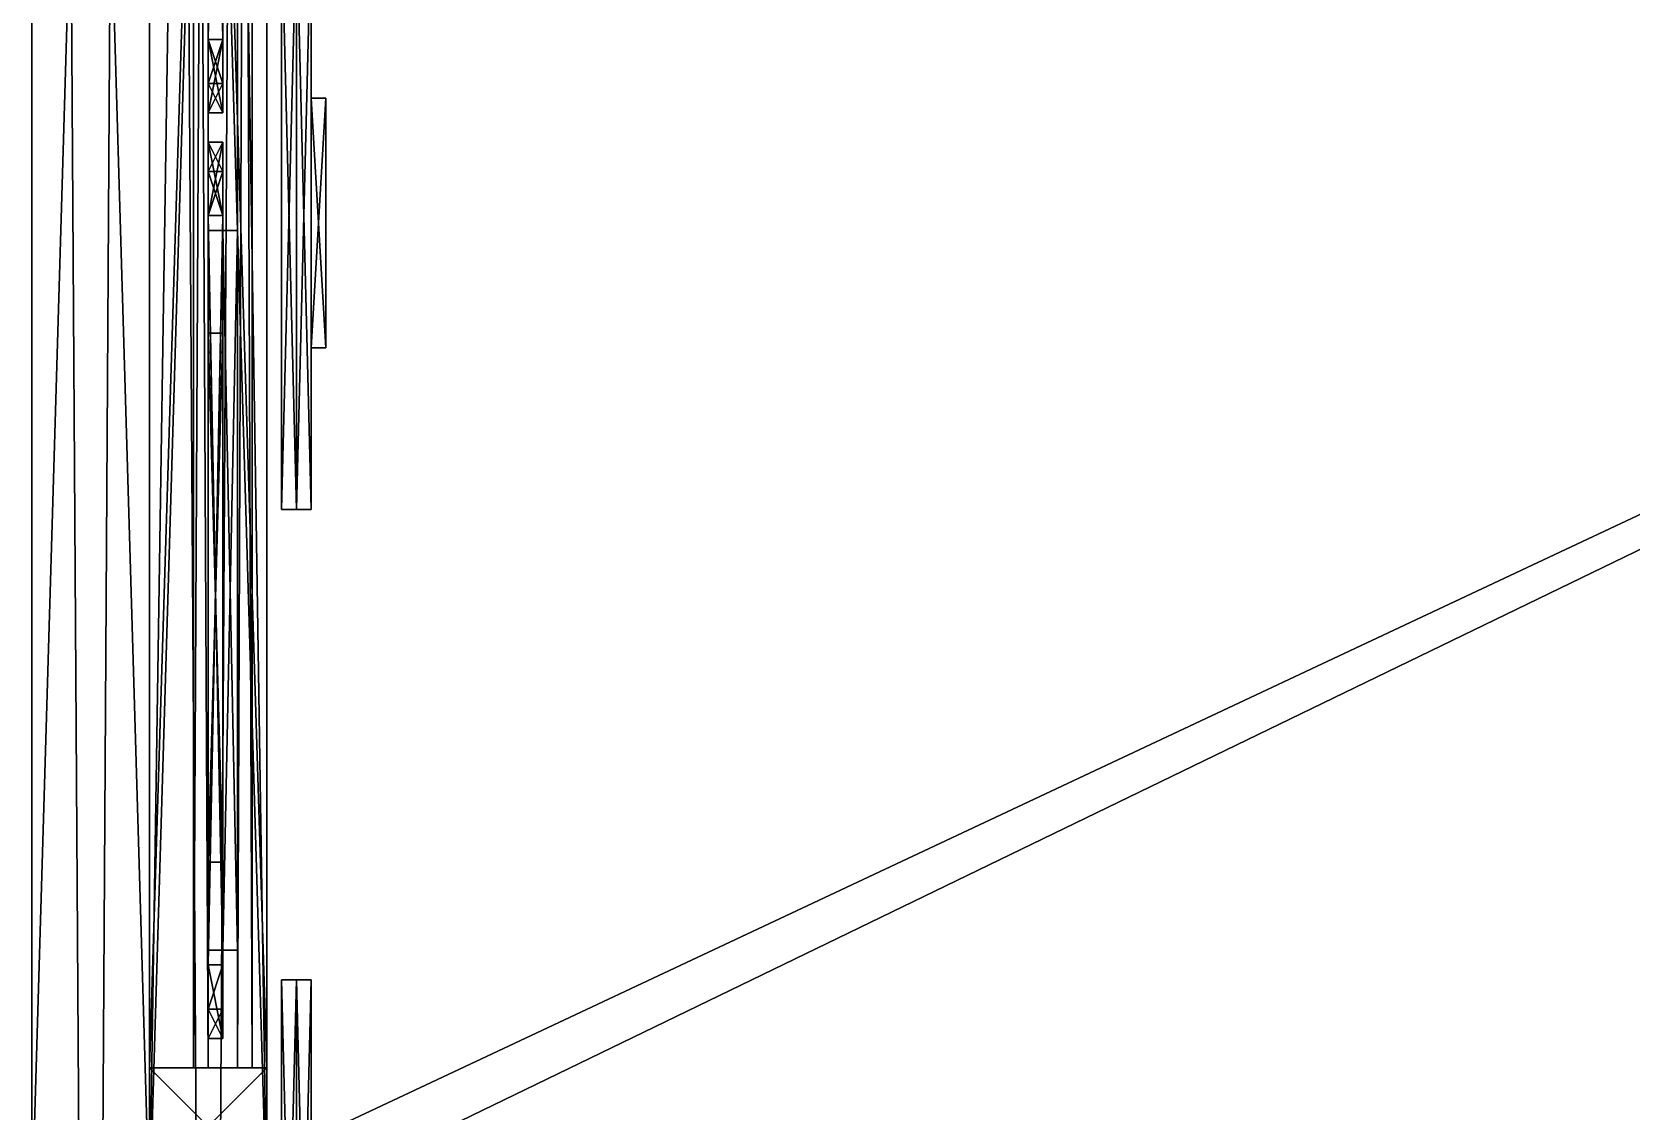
# Model space of a CAD drawing. Extents: x -648 to 272, y -784 to 528.
# Drawn here: x -272 to -163.1, y 7.1 to 80.5 of the extents above; entities that cross this region are included whole.
import ezdxf

# ---------------------------------------------------------------- set-up
doc = ezdxf.new("R2010")
doc.units = 0

msp = doc.modelspace()

# ---------------------------------------------------------------- meshes
at = {"layer": 'OBJECT001', "color": 50}
mesh = msp.add_polyface(dxfattribs=at)
corners = [(-256, -768, 376), (-256, 512, 376), (-256, 512, 384), (-256, -768, 384), (256, 512, 376), (256, -768, 376), (256, -768, 384), (256, 512, 384)]
mesh.append_faces([[corners[k] for k in face] for face in [(1, 3, 0), (5, 7, 4), (2, 6, 3), (0, 4, 1), (5, 3, 6), (1, 7, 2)]], dxfattribs={"vtx0": -1})
mesh.append_faces([[corners[k] for k in face] for face in [(1, 2, 3), (5, 6, 7), (2, 7, 6), (0, 5, 4), (5, 0, 3), (1, 4, 7)]], dxfattribs={"vtx2": -1})
at = {"layer": 'OBJECT004', "color": 50}
mesh = msp.add_polyface(dxfattribs=at)
corners = [(-264, 10, 37), (-264, 2, 37), (-256, 2, 37), (-256, 10, 37), (-264, 2, 128), (-264, 10, 128), (-256, 10, 128), (-256, 2, 128)]
mesh.append_faces([[corners[k] for k in face] for face in [(1, 3, 0), (5, 7, 4), (0, 4, 1), (2, 6, 3), (1, 7, 2), (3, 5, 0)]], dxfattribs={"vtx0": -1})
mesh.append_faces([[corners[k] for k in face] for face in [(1, 2, 3), (5, 6, 7), (0, 5, 4), (2, 7, 6), (1, 4, 7), (3, 6, 5)]], dxfattribs={"vtx2": -1})
at = {"layer": 'OBJECT007', "color": 50}
mesh = msp.add_polyface(dxfattribs=at)
corners = [(-256, 0), (-264, 0), (-264, 0, 8), (-256, 0, 8), (-264, 520), (-256, 520), (-256, 520, 8), (-264, 520, 8)]
mesh.append_faces([[corners[k] for k in face] for face in [(1, 3, 0), (5, 7, 4), (4, 0, 5), (2, 6, 3), (1, 7, 2), (5, 3, 6)]], dxfattribs={"vtx0": -1})
mesh.append_faces([[corners[k] for k in face] for face in [(1, 2, 3), (5, 6, 7), (4, 1, 0), (2, 7, 6), (1, 4, 7), (5, 0, 3)]], dxfattribs={"vtx2": -1})
at = {"layer": 'OBJECT029', "color": 50}
mesh = msp.add_polyface(dxfattribs=at)
corners = [(-272, -776, 384), (-272, -776, 128), (-272, 520, 128), (-272, 520, 384), (-264, 520, 384), (-264, 520, 128), (-264, -776, 128), (-264, -776, 384)]
mesh.append_faces([[corners[k] for k in face] for face in [(1, 3, 0), (5, 7, 4), (6, 0, 7), (2, 4, 3), (1, 5, 2), (3, 7, 0)]], dxfattribs={"vtx0": -1})
mesh.append_faces([[corners[k] for k in face] for face in [(1, 2, 3), (5, 6, 7), (6, 1, 0), (2, 5, 4), (1, 6, 5), (3, 4, 7)]], dxfattribs={"vtx2": -1})
at = {"layer": 'OBJECT031', "color": 50}
mesh = msp.add_polyface(dxfattribs=at)
corners = [(-272, 0, 97), (-272, 0, 32), (-272, 272, 32), (-272, 272, 97), (-264, 272, 97), (-264, 272, 32), (-264, 0, 32), (-264, 0, 97)]
mesh.append_faces([[corners[k] for k in face] for face in [(1, 3, 0), (5, 7, 4), (6, 0, 7), (2, 4, 3), (1, 5, 2), (3, 7, 0)]], dxfattribs={"vtx0": -1})
mesh.append_faces([[corners[k] for k in face] for face in [(1, 2, 3), (5, 6, 7), (6, 1, 0), (2, 5, 4), (1, 6, 5), (3, 4, 7)]], dxfattribs={"vtx2": -1})
at = {"layer": 'OBJECT032', "color": 50}
mesh = msp.add_polyface(dxfattribs=at)
corners = [(-264, 268, 93), (-264, 10, 93), (-256, 10, 93), (-256, 268, 93), (-264, 10, 128), (-264, 268, 128), (-256, 268, 128), (-256, 10, 128)]
mesh.append_faces([[corners[k] for k in face] for face in [(1, 3, 0), (5, 7, 4), (0, 4, 1), (2, 6, 3), (1, 7, 2), (3, 5, 0)]], dxfattribs={"vtx0": -1})
mesh.append_faces([[corners[k] for k in face] for face in [(1, 2, 3), (5, 6, 7), (0, 5, 4), (2, 7, 6), (1, 4, 7), (3, 6, 5)]], dxfattribs={"vtx2": -1})
at = {"layer": 'OBJECT033', "color": 50}
mesh = msp.add_polyface(dxfattribs=at)
corners = [(-264, 0, 37), (-264, 0, 8), (-264, 268, 8), (-264, 268, 37), (-256, 268, 37), (-256, 268, 8), (-256, 0, 8), (-256, 0, 37)]
mesh.append_faces([[corners[k] for k in face] for face in [(1, 3, 0), (5, 7, 4), (6, 0, 7), (2, 4, 3), (1, 5, 2), (3, 7, 0)]], dxfattribs={"vtx0": -1})
mesh.append_faces([[corners[k] for k in face] for face in [(1, 2, 3), (5, 6, 7), (6, 1, 0), (2, 5, 4), (1, 6, 5), (3, 4, 7)]], dxfattribs={"vtx2": -1})
at = {"layer": 'OBJECT048', "color": 50}
mesh = msp.add_polyface(dxfattribs=at)
corners = [(-272, 528, 384), (-272, -784, 384), (272, -784, 384), (272, 528, 384), (-272, -784, 392), (-272, 528, 392), (272, 528, 392), (272, -784, 392)]
mesh.append_faces([[corners[k] for k in face] for face in [(1, 3, 0), (5, 7, 4), (0, 4, 1), (2, 6, 3), (1, 7, 2), (3, 5, 0)]], dxfattribs={"vtx0": -1})
mesh.append_faces([[corners[k] for k in face] for face in [(1, 2, 3), (5, 6, 7), (0, 5, 4), (2, 7, 6), (1, 4, 7), (3, 6, 5)]], dxfattribs={"vtx2": -1})
at = {"layer": 'OBJECT050', "color": 50}
mesh = msp.add_polyface(dxfattribs=at)
corners = [(-264, -768, 384), (-264, -768, 128), (-264, 512, 128), (-264, 512, 384), (-256, 512, 384), (-256, 512, 128), (-256, -768, 128), (-256, -768, 384)]
mesh.append_faces([[corners[k] for k in face] for face in [(1, 3, 0), (5, 7, 4), (6, 0, 7), (2, 4, 3), (1, 5, 2), (3, 7, 0)]], dxfattribs={"vtx0": -1})
mesh.append_faces([[corners[k] for k in face] for face in [(1, 2, 3), (5, 6, 7), (6, 1, 0), (2, 5, 4), (1, 6, 5), (3, 4, 7)]], dxfattribs={"vtx2": -1})
at = {"layer": 'OBJECT051', "color": 50}
mesh = msp.add_polyface(dxfattribs=at)
corners = [(-264, 0), (-264, 0, -8), (-264, 248, -8), (-264, 248), (264, 248), (264, 248, -8), (264, 0, -8), (264, 0)]
mesh.append_faces([[corners[k] for k in face] for face in [(1, 3, 0), (5, 7, 4), (6, 0, 7), (2, 4, 3), (1, 5, 2), (3, 7, 0)]], dxfattribs={"vtx0": -1})
mesh.append_faces([[corners[k] for k in face] for face in [(1, 2, 3), (5, 6, 7), (6, 1, 0), (2, 5, 4), (1, 6, 5), (3, 4, 7)]], dxfattribs={"vtx2": -1})
at = {"layer": 'OBJECT052', "color": 50}
mesh = msp.add_polyface(dxfattribs=at)
corners = [(-261, 10, 93), (-261, 10, 37), (-261, 204, 37), (-261, 204, 93), (-260, 204, 93), (-260, 204, 37), (-260, 10, 37), (-260, 10, 93)]
mesh.append_faces([[corners[k] for k in face] for face in [(1, 3, 0), (5, 7, 4), (6, 0, 7), (2, 4, 3), (1, 5, 2), (3, 7, 0)]], dxfattribs={"vtx0": -1})
mesh.append_faces([[corners[k] for k in face] for face in [(1, 2, 3), (5, 6, 7), (6, 1, 0), (2, 5, 4), (1, 6, 5), (3, 4, 7)]], dxfattribs={"vtx2": -1})
at = {"layer": 'OBJECT057', "color": 50}
mesh = msp.add_polyface(dxfattribs=at)
corners = [(-260, 24, 94), (-260, 24, 87.09375), (-260, 60, 87.097656), (-260, 60, 94), (-259, 60, 94), (-259, 60, 87.09375), (-259, 24, 87.097656), (-259, 24, 94)]
mesh.append_faces([[corners[k] for k in face] for face in [(1, 3, 0), (5, 7, 4), (6, 0, 7), (2, 4, 3), (1, 5, 2), (3, 7, 0)]], dxfattribs={"vtx0": -1})
mesh.append_faces([[corners[k] for k in face] for face in [(1, 2, 3), (5, 6, 7), (6, 1, 0), (2, 5, 4), (1, 6, 5), (3, 4, 7)]], dxfattribs={"vtx2": -1})
at = {"layer": 'OBJECT058', "color": 50}
mesh = msp.add_polyface(dxfattribs=at)
corners = [(-259, 17, 84.148438), (-260, 17, 84.148438), (-260, 17, 86.110245), (-259, 17, 86.110245), (-260, 68, 84.148438), (-259, 68, 84.148438), (-259, 68, 86.110229), (-260, 68, 86.110229)]
mesh.append_faces([[corners[k] for k in face] for face in [(1, 3, 0), (5, 7, 4), (4, 0, 5), (2, 6, 3), (1, 7, 2), (5, 3, 6)]], dxfattribs={"vtx0": -1})
mesh.append_faces([[corners[k] for k in face] for face in [(1, 2, 3), (5, 6, 7), (4, 1, 0), (2, 7, 6), (1, 4, 7), (5, 0, 3)]], dxfattribs={"vtx2": -1})
at = {"layer": 'OBJECT059', "color": 50}
mesh = msp.add_polyface(dxfattribs=at)
corners = [(-260, 68, 40.966717), (-260, 68, 39), (-260, 73, 43.90625), (-260, 71, 43.90625), (-259, 68, 39), (-259, 68, 40.964844), (-259, 71, 43.902344), (-259, 73, 43.902344)]
mesh.append_faces([[corners[k] for k in face] for face in [(1, 3, 0), (5, 7, 4), (4, 0, 5), (2, 6, 3), (3, 5, 0), (1, 7, 2)]], dxfattribs={"vtx0": -1})
mesh.append_faces([[corners[k] for k in face] for face in [(1, 2, 3), (5, 6, 7), (4, 1, 0), (2, 7, 6), (3, 6, 5), (1, 4, 7)]], dxfattribs={"vtx2": -1})
at = {"layer": 'OBJECT060', "color": 50}
mesh = msp.add_polyface(dxfattribs=at)
corners = [(-260, 73, 43.904305), (-259, 73, 43.904305), (-259, 73, 81.203407), (-260, 73, 81.203407), (-260, 71, 43.907398), (-259, 71, 43.907398), (-260, 71, 81.203697), (-259, 71, 81.203697)]
mesh.append_faces([[corners[k] for k in face] for face in [(1, 3, 0), (0, 5, 1), (3, 7, 6), (0, 6, 4), (1, 7, 2), (4, 7, 5)]], dxfattribs={"vtx0": -1})
mesh.append_faces([[corners[k] for k in face] for face in [(1, 2, 3), (0, 4, 5), (3, 2, 7), (0, 3, 6), (1, 5, 7), (4, 6, 7)]], dxfattribs={"vtx2": -1})
at = {"layer": 'OBJECT061', "color": 50}
mesh = msp.add_polyface(dxfattribs=at)
corners = [(-260, 68, 86.113281), (-260, 68, 84.146187), (-260, 71, 81.203125), (-260, 73, 81.203125), (-259, 73.011719, 81.203125), (-259, 71, 81.203125), (-259, 68, 84.146477), (-259, 68, 86.11528)]
mesh.append_faces([[corners[k] for k in face] for face in [(1, 3, 0), (5, 7, 4), (6, 0, 7), (2, 4, 3), (3, 7, 0), (1, 5, 2)]], dxfattribs={"vtx0": -1})
mesh.append_faces([[corners[k] for k in face] for face in [(1, 2, 3), (5, 6, 7), (6, 1, 0), (2, 5, 4), (3, 4, 7), (1, 6, 5)]], dxfattribs={"vtx2": -1})
at = {"layer": 'OBJECT062', "color": 50}
mesh = msp.add_polyface(dxfattribs=at)
corners = [(-260, 17, 40.963001), (-260, 68, 40.963001), (-259, 68, 40.963001), (-259, 17, 40.963001), (-260, 68, 39), (-260, 17, 39), (-259, 17, 39), (-259, 68, 39)]
mesh.append_faces([[corners[k] for k in face] for face in [(1, 3, 0), (1, 5, 4), (3, 7, 6), (0, 6, 5), (2, 4, 7), (5, 7, 4)]], dxfattribs={"vtx0": -1})
mesh.append_faces([[corners[k] for k in face] for face in [(1, 2, 3), (1, 0, 5), (3, 2, 7), (0, 3, 6), (2, 1, 4), (5, 6, 7)]], dxfattribs={"vtx2": -1})
at = {"layer": 'OBJECT063', "color": 50}
mesh = msp.add_polyface(dxfattribs=at)
corners = [(-260, 12, 81.203125), (-260, 14, 81.203125), (-260, 17, 84.150314), (-260, 17, 86.113052), (-259, 17, 86.113281), (-259, 17, 84.150024), (-259, 14, 81.203125), (-259, 12, 81.203125)]
mesh.append_faces([[corners[k] for k in face] for face in [(1, 3, 0), (5, 7, 4), (2, 4, 3), (0, 6, 1), (3, 7, 0), (1, 5, 2)]], dxfattribs={"vtx0": -1})
mesh.append_faces([[corners[k] for k in face] for face in [(1, 2, 3), (5, 6, 7), (2, 5, 4), (0, 7, 6), (3, 4, 7), (1, 6, 5)]], dxfattribs={"vtx2": -1})
at = {"layer": 'OBJECT064', "color": 50}
mesh = msp.add_polyface(dxfattribs=at)
corners = [(-260, 12, 81.203125), (-260, 12, 43.90625), (-260, 14, 43.902344), (-260, 14, 81.203697), (-259, 14, 81.203125), (-259, 14, 43.90625), (-259, 12, 43.902344), (-259, 12, 81.203697)]
mesh.append_faces([[corners[k] for k in face] for face in [(1, 3, 0), (5, 7, 4), (6, 0, 7), (2, 4, 3), (1, 5, 2), (3, 7, 0)]], dxfattribs={"vtx0": -1})
mesh.append_faces([[corners[k] for k in face] for face in [(1, 2, 3), (5, 6, 7), (6, 1, 0), (2, 5, 4), (1, 6, 5), (3, 4, 7)]], dxfattribs={"vtx2": -1})
at = {"layer": 'OBJECT065', "color": 50}
mesh = msp.add_polyface(dxfattribs=at)
corners = [(-259, 17, 40.962879), (-259, 17, 39), (-259, 12, 43.90625), (-259, 14, 43.90625), (-260, 17, 39), (-260, 17, 40.966801), (-260, 14, 43.907398), (-260, 12, 43.907398)]
mesh.append_faces([[corners[k] for k in face] for face in [(1, 3, 0), (1, 5, 4), (3, 7, 6), (0, 6, 5), (2, 4, 7), (5, 7, 4)]], dxfattribs={"vtx0": -1})
mesh.append_faces([[corners[k] for k in face] for face in [(1, 2, 3), (1, 0, 5), (3, 2, 7), (0, 3, 6), (2, 1, 4), (5, 6, 7)]], dxfattribs={"vtx2": -1})
at = {"layer": 'OBJECT320', "color": 50}
mesh = msp.add_polyface(dxfattribs=at)
corners = [(-259, 18, 68), (-260, 18, 68), (-260, 18, 74), (-259, 18, 74), (-260, 67, 68), (-259, 67, 68), (-259, 67, 74), (-260, 67, 74)]
mesh.append_faces([[corners[k] for k in face] for face in [(1, 3, 0), (5, 7, 4), (4, 0, 5), (2, 6, 3), (1, 7, 2), (5, 3, 6)]], dxfattribs={"vtx0": -1})
mesh.append_faces([[corners[k] for k in face] for face in [(1, 2, 3), (5, 6, 7), (4, 1, 0), (2, 7, 6), (1, 4, 7), (5, 0, 3)]], dxfattribs={"vtx2": -1})
at = {"layer": 'OBJECT321', "color": 50}
mesh = msp.add_polyface(dxfattribs=at)
corners = [(-260, 18, 74), (-260, 18, 68), (-260, 67, 68), (-260, 67, 74), (-259, 67, 74), (-259, 67, 68), (-259, 18, 68), (-259, 18, 74)]
mesh.append_faces([[corners[k] for k in face] for face in [(1, 3, 0), (5, 7, 4), (6, 0, 7), (2, 4, 3), (1, 5, 2), (3, 7, 0)]], dxfattribs={"vtx0": -1})
mesh.append_faces([[corners[k] for k in face] for face in [(1, 2, 3), (5, 6, 7), (6, 1, 0), (2, 5, 4), (1, 6, 5), (3, 4, 7)]], dxfattribs={"vtx2": -1})
at = {"layer": 'OBJECT322', "color": 50}
mesh = msp.add_polyface(dxfattribs=at)
corners = [(-260, 18, 58), (-260, 18, 52), (-260, 67, 52), (-260, 67, 58), (-259, 67, 58), (-259, 67, 52), (-259, 18, 52), (-259, 18, 58)]
mesh.append_faces([[corners[k] for k in face] for face in [(1, 3, 0), (5, 7, 4), (6, 0, 7), (2, 4, 3), (1, 5, 2), (3, 7, 0)]], dxfattribs={"vtx0": -1})
mesh.append_faces([[corners[k] for k in face] for face in [(1, 2, 3), (5, 6, 7), (6, 1, 0), (2, 5, 4), (1, 6, 5), (3, 4, 7)]], dxfattribs={"vtx2": -1})
at = {"layer": 'OBJECT323', "color": 50}
mesh = msp.add_polyface(dxfattribs=at)
corners = [(-260, 18, 58), (-260, 18, 52), (-260, 67, 52), (-260, 67, 58), (-259, 67, 58), (-259, 67, 52), (-259, 18, 52), (-259, 18, 58)]
mesh.append_faces([[corners[k] for k in face] for face in [(1, 3, 0), (5, 7, 4), (6, 0, 7), (2, 4, 3), (1, 5, 2), (3, 7, 0)]], dxfattribs={"vtx0": -1})
mesh.append_faces([[corners[k] for k in face] for face in [(1, 2, 3), (5, 6, 7), (6, 1, 0), (2, 5, 4), (1, 6, 5), (3, 4, 7)]], dxfattribs={"vtx2": -1})
at = {"layer": 'OBJECT324', "color": 50}
mesh = msp.add_polyface(dxfattribs=at)
corners = [(-260, 18, 50), (-260, 18, 44), (-260, 67, 44), (-260, 67, 50), (-259, 67, 50), (-259, 67, 44), (-259, 18, 44), (-259, 18, 50)]
mesh.append_faces([[corners[k] for k in face] for face in [(1, 3, 0), (5, 7, 4), (6, 0, 7), (2, 4, 3), (1, 5, 2), (3, 7, 0)]], dxfattribs={"vtx0": -1})
mesh.append_faces([[corners[k] for k in face] for face in [(1, 2, 3), (5, 6, 7), (6, 1, 0), (2, 5, 4), (1, 6, 5), (3, 4, 7)]], dxfattribs={"vtx2": -1})
at = {"layer": 'OBJECT325', "color": 50}
mesh = msp.add_polyface(dxfattribs=at)
corners = [(-260, 67, 44), (-260, 18, 44), (-259, 18, 44), (-259, 67, 44), (-260, 18, 50), (-260, 67, 50), (-259, 67, 50), (-259, 18, 50)]
mesh.append_faces([[corners[k] for k in face] for face in [(1, 3, 0), (5, 7, 4), (0, 4, 1), (2, 6, 3), (1, 7, 2), (3, 5, 0)]], dxfattribs={"vtx0": -1})
mesh.append_faces([[corners[k] for k in face] for face in [(1, 2, 3), (5, 6, 7), (0, 5, 4), (2, 7, 6), (1, 4, 7), (3, 6, 5)]], dxfattribs={"vtx2": -1})
at = {"layer": 'OBJECT326', "color": 50}
mesh = msp.add_polyface(dxfattribs=at)
corners = [(-260, 18, 66), (-260, 18, 60), (-260, 67, 60), (-260, 67, 66), (-259, 67, 66), (-259, 67, 60), (-259, 18, 60), (-259, 18, 66)]
mesh.append_faces([[corners[k] for k in face] for face in [(1, 3, 0), (5, 7, 4), (6, 0, 7), (2, 4, 3), (1, 5, 2), (3, 7, 0)]], dxfattribs={"vtx0": -1})
mesh.append_faces([[corners[k] for k in face] for face in [(1, 2, 3), (5, 6, 7), (6, 1, 0), (2, 5, 4), (1, 6, 5), (3, 4, 7)]], dxfattribs={"vtx2": -1})
at = {"layer": 'OBJECT327', "color": 50}
mesh = msp.add_polyface(dxfattribs=at)
corners = [(-260, 18, 66), (-260, 18, 60), (-260, 67, 60), (-260, 67, 66), (-259, 67, 66), (-259, 67, 60), (-259, 18, 60), (-259, 18, 66)]
mesh.append_faces([[corners[k] for k in face] for face in [(1, 3, 0), (5, 7, 4), (6, 0, 7), (2, 4, 3), (1, 5, 2), (3, 7, 0)]], dxfattribs={"vtx0": -1})
mesh.append_faces([[corners[k] for k in face] for face in [(1, 2, 3), (5, 6, 7), (6, 1, 0), (2, 5, 4), (1, 6, 5), (3, 4, 7)]], dxfattribs={"vtx2": -1})
at = {"layer": 'OBJECT328', "color": 50}
mesh = msp.add_polyface(dxfattribs=at)
corners = [(-259, 18, 76), (-260, 18, 76), (-260, 18, 82), (-259, 18, 82), (-260, 67, 76), (-259, 67, 76), (-259, 67, 82), (-260, 67, 82)]
mesh.append_faces([[corners[k] for k in face] for face in [(1, 3, 0), (5, 7, 4), (4, 0, 5), (2, 6, 3), (1, 7, 2), (5, 3, 6)]], dxfattribs={"vtx0": -1})
mesh.append_faces([[corners[k] for k in face] for face in [(1, 2, 3), (5, 6, 7), (4, 1, 0), (2, 7, 6), (1, 4, 7), (5, 0, 3)]], dxfattribs={"vtx2": -1})
at = {"layer": 'OBJECT329', "color": 50}
mesh = msp.add_polyface(dxfattribs=at)
corners = [(-260, 18, 82), (-260, 18, 76), (-260, 67, 76), (-260, 67, 82), (-259, 67, 82), (-259, 67, 76), (-259, 18, 76), (-259, 18, 82)]
mesh.append_faces([[corners[k] for k in face] for face in [(1, 3, 0), (5, 7, 4), (6, 0, 7), (2, 4, 3), (1, 5, 2), (3, 7, 0)]], dxfattribs={"vtx0": -1})
mesh.append_faces([[corners[k] for k in face] for face in [(1, 2, 3), (5, 6, 7), (6, 1, 0), (2, 5, 4), (1, 6, 5), (3, 4, 7)]], dxfattribs={"vtx2": -1})
at = {"layer": 'OBJECT510', "color": 50}
mesh = msp.add_polyface(dxfattribs=at)
corners = [(-253, 59, 201), (-253, 59, 195), (-253, 76, 195), (-253, 76, 201), (-252, 76, 201), (-252, 76, 195), (-252, 59, 195), (-252, 59, 201)]
mesh.append_faces([[corners[k] for k in face] for face in [(1, 3, 0), (5, 7, 4), (6, 0, 7), (2, 4, 3), (1, 5, 2), (3, 7, 0)]], dxfattribs={"vtx0": -1})
mesh.append_faces([[corners[k] for k in face] for face in [(1, 2, 3), (5, 6, 7), (6, 1, 0), (2, 5, 4), (1, 6, 5), (3, 4, 7)]], dxfattribs={"vtx2": -1})
at = {"layer": 'OBJECT511', "color": 50}
mesh = msp.add_polyface(dxfattribs=at)
corners = [(-253, 59, 207), (-253, 59, 202), (-253, 76, 202), (-253, 76, 207), (-252, 76, 207), (-252, 76, 202), (-252, 59, 202), (-252, 59, 207)]
mesh.append_faces([[corners[k] for k in face] for face in [(1, 3, 0), (5, 7, 4), (6, 0, 7), (2, 4, 3), (1, 5, 2), (3, 7, 0)]], dxfattribs={"vtx0": -1})
mesh.append_faces([[corners[k] for k in face] for face in [(1, 2, 3), (5, 6, 7), (6, 1, 0), (2, 5, 4), (1, 6, 5), (3, 4, 7)]], dxfattribs={"vtx2": -1})
at = {"layer": 'OBJECT512', "color": 50}
mesh = msp.add_polyface(dxfattribs=at)
corners = [(-252, 59, 208), (-253, 59, 208), (-253, 59, 214), (-252, 59, 214), (-253, 76, 208), (-252, 76, 208), (-252, 76, 214), (-253, 76, 214)]
mesh.append_faces([[corners[k] for k in face] for face in [(1, 3, 0), (5, 7, 4), (4, 0, 5), (2, 6, 3), (1, 7, 2), (5, 3, 6)]], dxfattribs={"vtx0": -1})
mesh.append_faces([[corners[k] for k in face] for face in [(1, 2, 3), (5, 6, 7), (4, 1, 0), (2, 7, 6), (1, 4, 7), (5, 0, 3)]], dxfattribs={"vtx2": -1})
at = {"layer": 'OBJECT513', "color": 50}
mesh = msp.add_polyface(dxfattribs=at)
corners = [(-253, 59, 221), (-253, 59, 215), (-253, 76, 215), (-253, 76, 221), (-252, 76, 221), (-252, 76, 215), (-252, 59, 215), (-252, 59, 221)]
mesh.append_faces([[corners[k] for k in face] for face in [(1, 3, 0), (5, 7, 4), (6, 0, 7), (2, 4, 3), (1, 5, 2), (3, 7, 0)]], dxfattribs={"vtx0": -1})
mesh.append_faces([[corners[k] for k in face] for face in [(1, 2, 3), (5, 6, 7), (6, 1, 0), (2, 5, 4), (1, 6, 5), (3, 4, 7)]], dxfattribs={"vtx2": -1})
at = {"layer": 'OBJECT514', "color": 50}
mesh = msp.add_polyface(dxfattribs=at)
corners = [(-253, 59, 194), (-253, 59, 188), (-253, 76, 188), (-253, 76, 194), (-252, 76, 194), (-252, 76, 188), (-252, 59, 188), (-252, 59, 194)]
mesh.append_faces([[corners[k] for k in face] for face in [(1, 3, 0), (5, 7, 4), (6, 0, 7), (2, 4, 3), (1, 5, 2), (3, 7, 0)]], dxfattribs={"vtx0": -1})
mesh.append_faces([[corners[k] for k in face] for face in [(1, 2, 3), (5, 6, 7), (6, 1, 0), (2, 5, 4), (1, 6, 5), (3, 4, 7)]], dxfattribs={"vtx2": -1})
at = {"layer": 'OBJECT739', "color": 50}
mesh = msp.add_polyface(dxfattribs=at)
corners = [(-256, 0, 256), (-256, 0), (-256, 248), (-256, 248, 256), (256, 248, 256), (256, 248), (256, 0), (256, 0, 256)]
mesh.append_faces([[corners[k] for k in face] for face in [(1, 3, 0), (5, 7, 4), (6, 0, 7), (2, 4, 3), (1, 5, 2), (3, 7, 0)]], dxfattribs={"vtx0": -1})
mesh.append_faces([[corners[k] for k in face] for face in [(1, 2, 3), (5, 6, 7), (6, 1, 0), (2, 5, 4), (1, 6, 5), (3, 4, 7)]], dxfattribs={"vtx2": -1})
at = {"layer": 'OBJECT742', "color": 50}
mesh = msp.add_polyface(dxfattribs=at)
corners = [(-256, 248), (-256, 0), (256, 0), (256, 248), (-256, 0, 256), (-256, 248, 256), (256, 248, 256), (256, 0, 256)]
mesh.append_faces([[corners[k] for k in face] for face in [(1, 3, 0), (5, 7, 4), (0, 4, 1), (2, 6, 3), (1, 7, 2), (3, 5, 0)]], dxfattribs={"vtx0": -1})
mesh.append_faces([[corners[k] for k in face] for face in [(1, 2, 3), (5, 6, 7), (0, 5, 4), (2, 7, 6), (1, 4, 7), (3, 6, 5)]], dxfattribs={"vtx2": -1})
at = {"layer": 'OBJECT748', "color": 50}
mesh = msp.add_polyface(dxfattribs=at)
corners = [(-256, 0, 256), (-256, 0), (-256, 248), (-256, 248, 256), (256, 248, 256), (256, 248), (256, 0), (256, 0, 256)]
mesh.append_faces([[corners[k] for k in face] for face in [(1, 3, 0), (5, 7, 4), (6, 0, 7), (2, 4, 3), (1, 5, 2), (3, 7, 0)]], dxfattribs={"vtx0": -1})
mesh.append_faces([[corners[k] for k in face] for face in [(1, 2, 3), (5, 6, 7), (6, 1, 0), (2, 5, 4), (1, 6, 5), (3, 4, 7)]], dxfattribs={"vtx2": -1})
at = {"layer": 'OBJECT803', "color": 50}
mesh = msp.add_polyface(dxfattribs=at)
corners = [(-260, 80, 87), (-260, 80, 85), (-260, 128, 85), (-260, 128, 87), (-259, 128, 87), (-259, 128, 85), (-259, 80, 85), (-259, 80, 87)]
mesh.append_faces([[corners[k] for k in face] for face in [(1, 3, 0), (5, 7, 4), (6, 0, 7), (2, 4, 3), (1, 5, 2), (3, 7, 0)]], dxfattribs={"vtx0": -1})
mesh.append_faces([[corners[k] for k in face] for face in [(1, 2, 3), (5, 6, 7), (6, 1, 0), (2, 5, 4), (1, 6, 5), (3, 4, 7)]], dxfattribs={"vtx2": -1})
at = {"layer": 'OBJECT805', "color": 50}
mesh = msp.add_polyface(dxfattribs=at)
corners = [(-260, 75, 82), (-260, 77, 82), (-260, 80, 85), (-260, 80, 87), (-259, 80, 87), (-259, 80, 85), (-259, 77, 82), (-259, 75, 82)]
mesh.append_faces([[corners[k] for k in face] for face in [(1, 3, 0), (5, 7, 4), (2, 4, 3), (0, 6, 1), (7, 3, 4), (1, 5, 2)]], dxfattribs={"vtx0": -1})
mesh.append_faces([[corners[k] for k in face] for face in [(1, 2, 3), (5, 6, 7), (2, 5, 4), (0, 7, 6), (7, 0, 3), (1, 6, 5)]], dxfattribs={"vtx2": -1})
at = {"layer": 'OBJECT806', "color": 50}
mesh = msp.add_polyface(dxfattribs=at)
corners = [(-259, 75, 44), (-260, 75, 44), (-260, 75, 82), (-259, 75, 82), (-260, 77, 44), (-259, 77, 44), (-259, 77, 82), (-260, 77, 82)]
mesh.append_faces([[corners[k] for k in face] for face in [(1, 3, 0), (5, 7, 4), (4, 0, 5), (2, 6, 3), (1, 7, 2), (5, 3, 6)]], dxfattribs={"vtx0": -1})
mesh.append_faces([[corners[k] for k in face] for face in [(1, 2, 3), (5, 6, 7), (4, 1, 0), (2, 7, 6), (1, 4, 7), (5, 0, 3)]], dxfattribs={"vtx2": -1})
at = {"layer": 'OBJECT807', "color": 50}
mesh = msp.add_polyface(dxfattribs=at)
corners = [(-260, 80, 39), (-260, 80, 41), (-260, 77, 44), (-260, 75, 44), (-259, 80, 41), (-259, 80, 39), (-259, 75, 44), (-259, 77, 44)]
mesh.append_faces([[corners[k] for k in face] for face in [(1, 3, 0), (5, 7, 4), (0, 4, 1), (2, 6, 3), (1, 7, 2), (5, 3, 6)]], dxfattribs={"vtx0": -1})
mesh.append_faces([[corners[k] for k in face] for face in [(1, 2, 3), (5, 6, 7), (0, 5, 4), (2, 7, 6), (1, 4, 7), (5, 0, 3)]], dxfattribs={"vtx2": -1})
at = {"layer": 'OBJECT808', "color": 50}
mesh = msp.add_polyface(dxfattribs=at)
corners = [(-260, 128, 39), (-260, 80, 39), (-259, 80, 39), (-259, 128, 39), (-260, 80, 41), (-260, 128, 41), (-259, 128, 41), (-259, 80, 41)]
mesh.append_faces([[corners[k] for k in face] for face in [(1, 3, 0), (5, 7, 4), (0, 4, 1), (2, 6, 3), (1, 7, 2), (3, 5, 0)]], dxfattribs={"vtx0": -1})
mesh.append_faces([[corners[k] for k in face] for face in [(1, 2, 3), (5, 6, 7), (0, 5, 4), (2, 7, 6), (1, 4, 7), (3, 6, 5)]], dxfattribs={"vtx2": -1})
at = {"layer": 'OBJECT845', "color": 50}
mesh = msp.add_polyface(dxfattribs=at)
corners = [(-259, 18, 82), (-259, 18, 76), (-259, 67, 76), (-259, 67, 82), (-258, 67, 82), (-258, 67, 76), (-258, 18, 76), (-258, 18, 82)]
mesh.append_faces([[corners[k] for k in face] for face in [(1, 3, 0), (5, 7, 4), (6, 0, 7), (2, 4, 3), (1, 5, 2), (3, 7, 0)]], dxfattribs={"vtx0": -1})
mesh.append_faces([[corners[k] for k in face] for face in [(1, 2, 3), (5, 6, 7), (6, 1, 0), (2, 5, 4), (1, 6, 5), (3, 4, 7)]], dxfattribs={"vtx2": -1})
at = {"layer": 'OBJECT846', "color": 50}
mesh = msp.add_polyface(dxfattribs=at)
corners = [(-259, 18, 74), (-259, 18, 68), (-259, 67, 68), (-259, 67, 74), (-258, 67, 74), (-258, 67, 68), (-258, 18, 68), (-258, 18, 74)]
mesh.append_faces([[corners[k] for k in face] for face in [(1, 3, 0), (5, 7, 4), (6, 0, 7), (2, 4, 3), (1, 5, 2), (3, 7, 0)]], dxfattribs={"vtx0": -1})
mesh.append_faces([[corners[k] for k in face] for face in [(1, 2, 3), (5, 6, 7), (6, 1, 0), (2, 5, 4), (1, 6, 5), (3, 4, 7)]], dxfattribs={"vtx2": -1})
at = {"layer": 'OBJECT897', "color": 50}
mesh = msp.add_polyface(dxfattribs=at)
corners = [(-259, 18, 66), (-259, 18, 60), (-259, 67, 60), (-259, 67, 66), (-258, 67, 66), (-258, 67, 60), (-258, 18, 60), (-258, 18, 66)]
mesh.append_faces([[corners[k] for k in face] for face in [(1, 3, 0), (5, 7, 4), (6, 0, 7), (2, 4, 3), (1, 5, 2), (3, 7, 0)]], dxfattribs={"vtx0": -1})
mesh.append_faces([[corners[k] for k in face] for face in [(1, 2, 3), (5, 6, 7), (6, 1, 0), (2, 5, 4), (1, 6, 5), (3, 4, 7)]], dxfattribs={"vtx2": -1})
at = {"layer": 'OBJECT899', "color": 50}
mesh = msp.add_polyface(dxfattribs=at)
corners = [(-259, 18, 58), (-259, 18, 52), (-259, 67, 52), (-259, 67, 58), (-258, 67, 58), (-258, 67, 52), (-258, 18, 52), (-258, 18, 58)]
mesh.append_faces([[corners[k] for k in face] for face in [(1, 3, 0), (5, 7, 4), (6, 0, 7), (2, 4, 3), (1, 5, 2), (3, 7, 0)]], dxfattribs={"vtx0": -1})
mesh.append_faces([[corners[k] for k in face] for face in [(1, 2, 3), (5, 6, 7), (6, 1, 0), (2, 5, 4), (1, 6, 5), (3, 4, 7)]], dxfattribs={"vtx2": -1})
at = {"layer": 'OBJECT915', "color": 50}
mesh = msp.add_polyface(dxfattribs=at)
corners = [(-258, 18, 44), (-259, 18, 44), (-259, 18, 50), (-258, 18, 50), (-259, 67, 44), (-258, 67, 44), (-258, 67, 50), (-259, 67, 50)]
mesh.append_faces([[corners[k] for k in face] for face in [(1, 3, 0), (5, 7, 4), (4, 0, 5), (2, 6, 3), (1, 7, 2), (5, 3, 6)]], dxfattribs={"vtx0": -1})
mesh.append_faces([[corners[k] for k in face] for face in [(1, 2, 3), (5, 6, 7), (4, 1, 0), (2, 7, 6), (1, 4, 7), (5, 0, 3)]], dxfattribs={"vtx2": -1})
at = {"layer": 'OBJECT916', "color": 50}
mesh = msp.add_polyface(dxfattribs=at)
corners = [(-258, 10, 93), (-258, 10, 37), (-258, 268, 37), (-258, 268, 93), (-257, 268, 93), (-257, 268, 37), (-257, 10, 37), (-257, 10, 93)]
mesh.append_faces([[corners[k] for k in face] for face in [(1, 3, 0), (5, 7, 4), (6, 0, 7), (2, 4, 3), (1, 5, 2), (3, 7, 0)]], dxfattribs={"vtx0": -1})
mesh.append_faces([[corners[k] for k in face] for face in [(1, 2, 3), (5, 6, 7), (6, 1, 0), (2, 5, 4), (1, 6, 5), (3, 4, 7)]], dxfattribs={"vtx2": -1})
at = {"layer": 'OBJECT929', "color": 50}
mesh = msp.add_polyface(dxfattribs=at)
corners = [(-255, -24, 224), (-255, -24, 184), (-255, 16, 184), (-255, 16, 224), (-254, 16, 224), (-254, 16, 184), (-254, -24, 184), (-254, -24, 224)]
mesh.append_faces([[corners[k] for k in face] for face in [(1, 3, 0), (5, 7, 4), (6, 0, 7), (2, 4, 3), (1, 5, 2), (3, 7, 0)]], dxfattribs={"vtx0": -1})
mesh.append_faces([[corners[k] for k in face] for face in [(1, 2, 3), (5, 6, 7), (6, 1, 0), (2, 5, 4), (1, 6, 5), (3, 4, 7)]], dxfattribs={"vtx2": -1})
at = {"layer": 'OBJECT930', "color": 50}
mesh = msp.add_polyface(dxfattribs=at)
corners = [(-254, -24, 224), (-254, -24, 184), (-254, 16, 184), (-254, 16, 224), (-253, 16, 224), (-253, 16, 184), (-253, -24, 184), (-253, -24, 224)]
mesh.append_faces([[corners[k] for k in face] for face in [(1, 3, 0), (5, 7, 4), (6, 0, 7), (2, 4, 3), (1, 5, 2), (3, 7, 0)]], dxfattribs={"vtx0": -1})
mesh.append_faces([[corners[k] for k in face] for face in [(1, 2, 3), (5, 6, 7), (6, 1, 0), (2, 5, 4), (1, 6, 5), (3, 4, 7)]], dxfattribs={"vtx2": -1})
at = {"layer": 'OBJECT953', "color": 50}
mesh = msp.add_polyface(dxfattribs=at)
corners = [(-255, 48, 224), (-255, 48, 184), (-255, 88, 184), (-255, 88, 224), (-254, 88, 224), (-254, 88, 184), (-254, 48, 184), (-254, 48, 224)]
mesh.append_faces([[corners[k] for k in face] for face in [(1, 3, 0), (5, 7, 4), (6, 0, 7), (2, 4, 3), (1, 5, 2), (3, 7, 0)]], dxfattribs={"vtx0": -1})
mesh.append_faces([[corners[k] for k in face] for face in [(1, 2, 3), (5, 6, 7), (6, 1, 0), (2, 5, 4), (1, 6, 5), (3, 4, 7)]], dxfattribs={"vtx2": -1})
at = {"layer": 'OBJECT954', "color": 50}
mesh = msp.add_polyface(dxfattribs=at)
corners = [(-254, 48, 224), (-254, 48, 184), (-254, 88, 184), (-254, 88, 224), (-253, 88, 224), (-253, 88, 184), (-253, 48, 184), (-253, 48, 224)]
mesh.append_faces([[corners[k] for k in face] for face in [(1, 3, 0), (5, 7, 4), (6, 0, 7), (2, 4, 3), (1, 5, 2), (3, 7, 0)]], dxfattribs={"vtx0": -1})
mesh.append_faces([[corners[k] for k in face] for face in [(1, 2, 3), (5, 6, 7), (6, 1, 0), (2, 5, 4), (1, 6, 5), (3, 4, 7)]], dxfattribs={"vtx2": -1})

doc.saveas('drawing.dxf')
